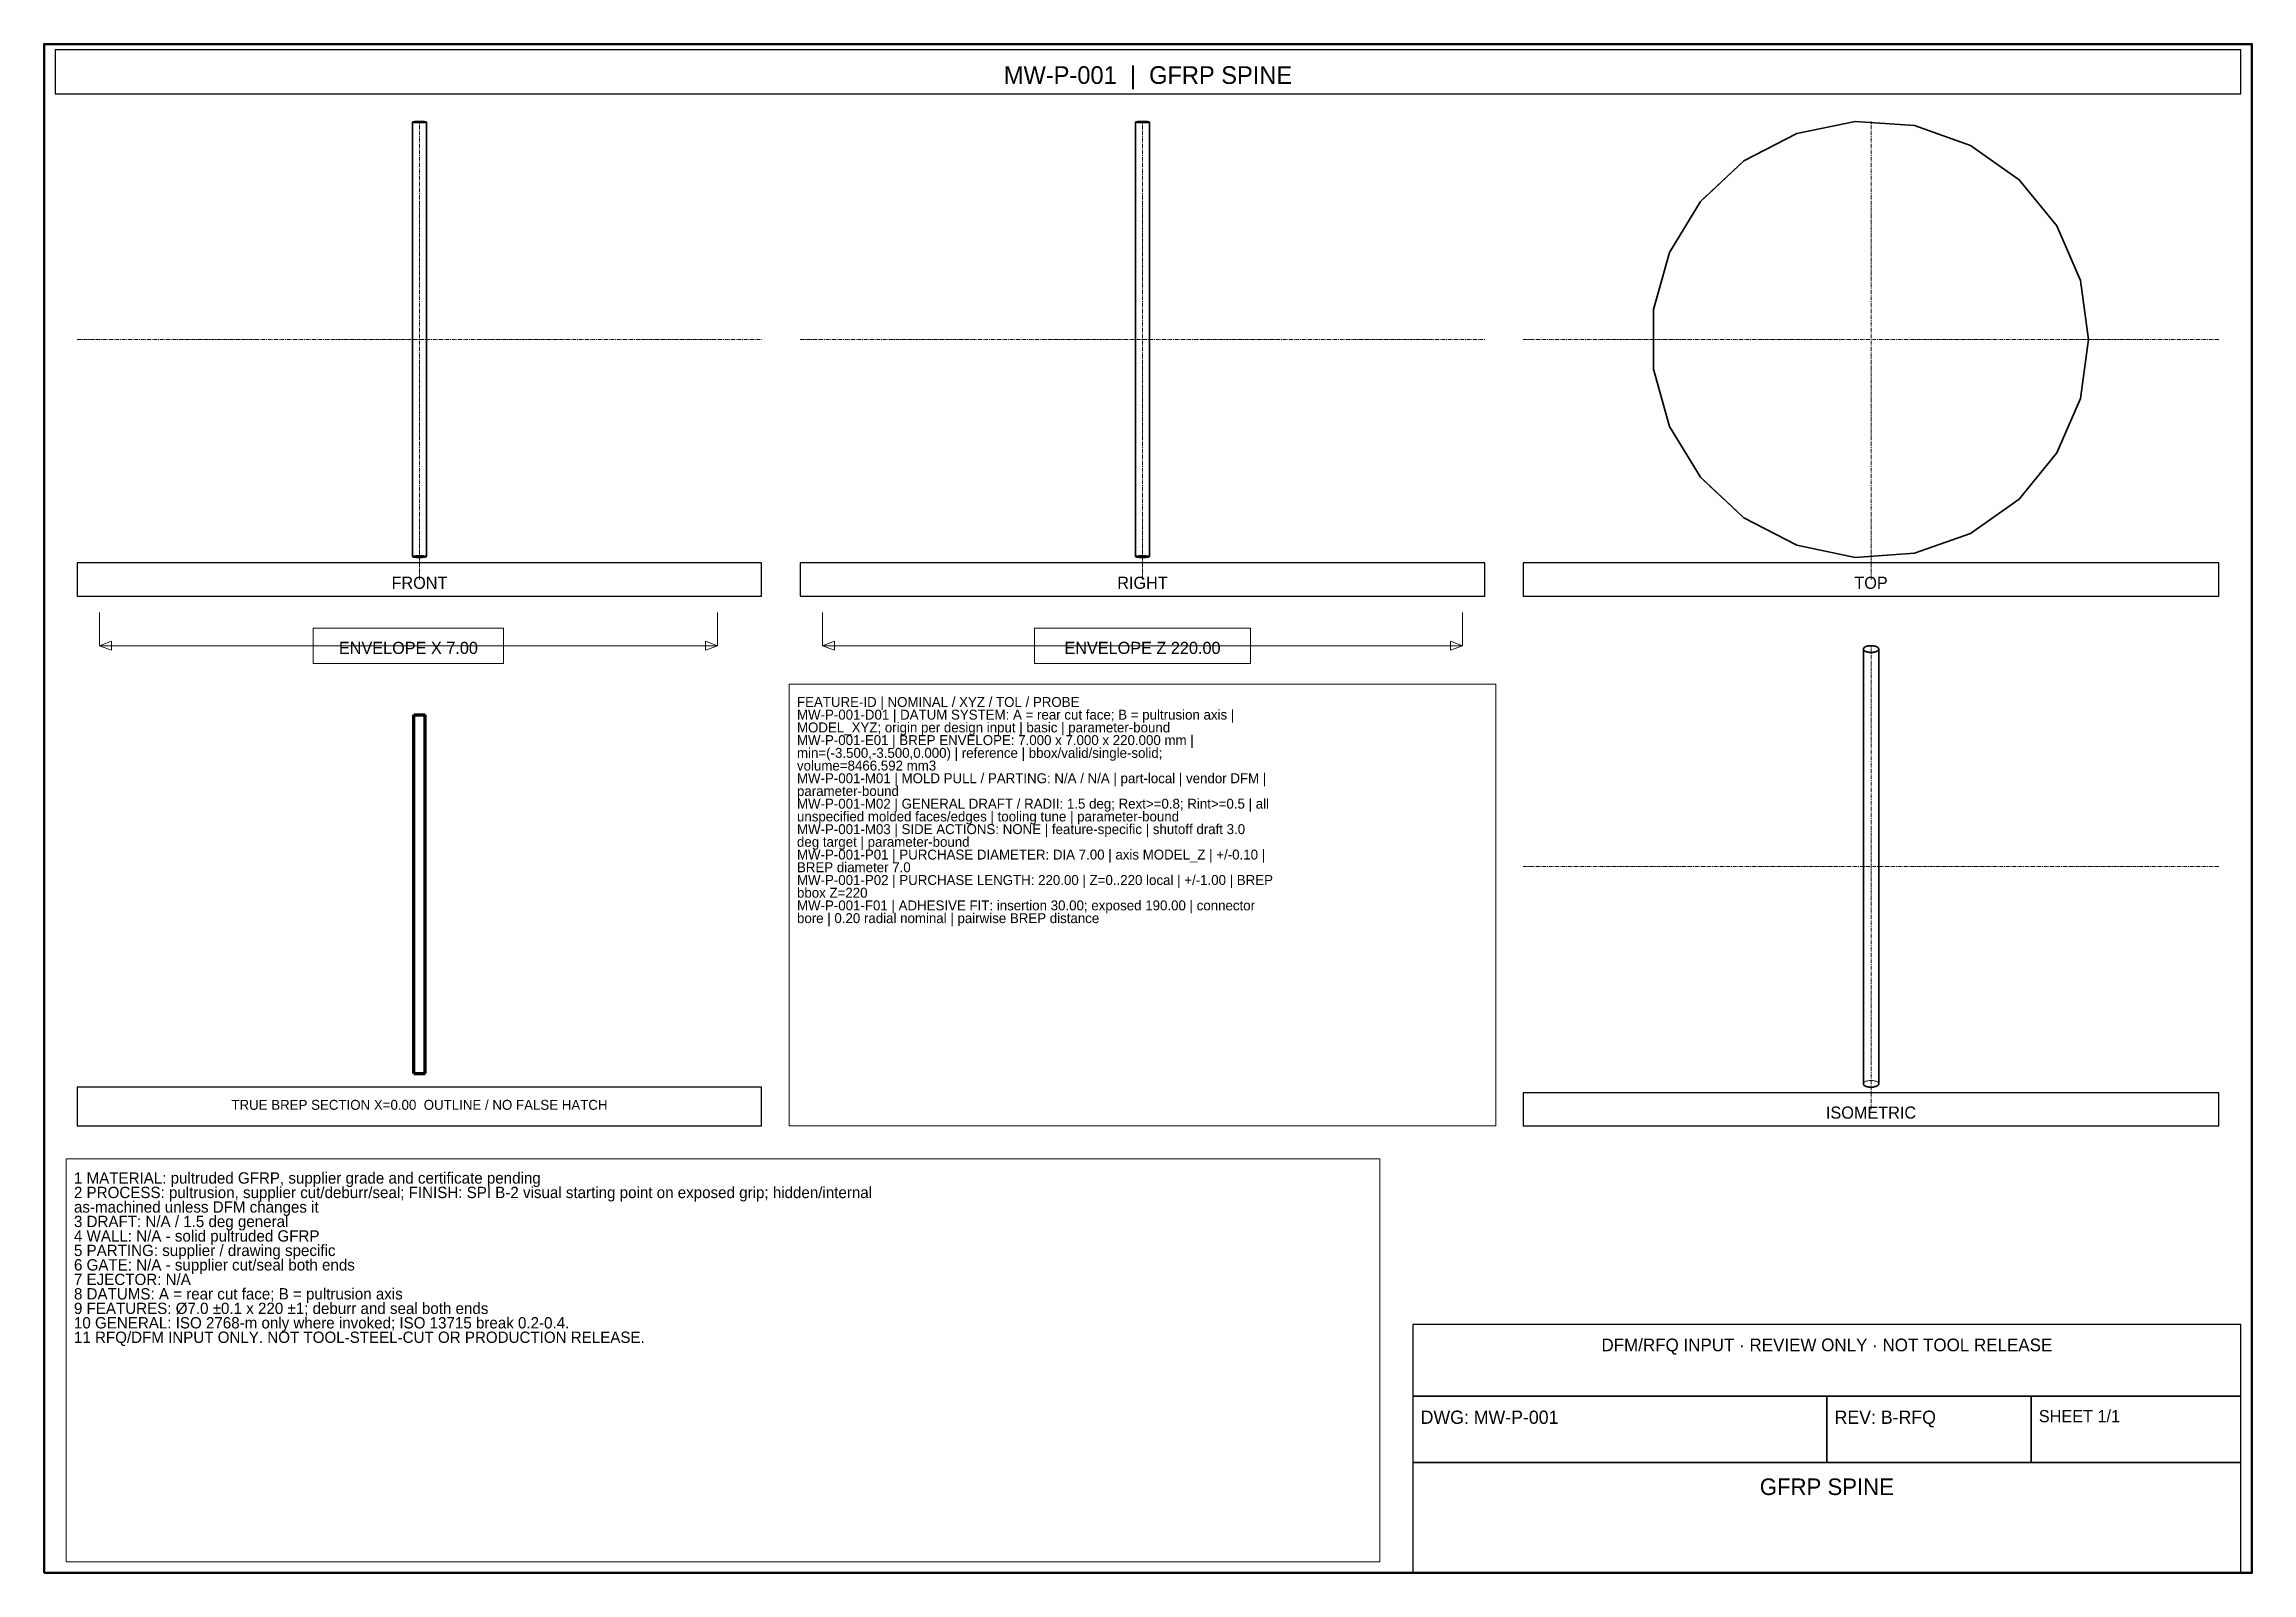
# Model space of a CAD drawing. Header units: millimetres. Extents: x 10 to 410, y 10 to 287.
import ezdxf
from ezdxf.enums import TextEntityAlignment as Align

# ---------------------------------------------------------------- set-up
doc = ezdxf.new("R2010")
doc.units = ezdxf.units.MM
doc.linetypes.add('CENTER', pattern=[1.15, 0.7, -0.15, 0.15, -0.15])
doc.linetypes.add('DASHED', pattern=[0.75, 0.5, -0.25])
for name, color, linetype, lineweight in [('BORDER', 7, 'CONTINUOUS', 50), ('CENTER', 4, 'CENTER', 13), ('DIMENSION', 2, 'CONTINUOUS', 18), ('HIDDEN', 8, 'DASHED', 18), ('NOTES', 7, 'CONTINUOUS', 18), ('SECTION', 1, 'CONTINUOUS', 70), ('TITLE_BLOCK', 7, 'CONTINUOUS', 25), ('VISIBLE', 7, 'CONTINUOUS', 35)]:
    doc.layers.add(name, color=color, linetype=linetype, lineweight=lineweight)

msp = doc.modelspace()

# ---------------------------------------------------------------- linework, layer by layer
at = {"layer": 'BORDER'}
msp.add_lwpolyline([(10, 10), (410, 10), (410, 287), (10, 287)], close=True, dxfattribs=at)
at = {"layer": 'CENTER'}
for p, q in [((78, 190), (78, 273)), ((209, 190), (209, 273)), ((341, 190), (341, 273)), ((16, 233.5), (140, 233.5)), ((147, 233.5), (271, 233.5)), ((278, 233.5), (404, 233.5)), ((341, 94), (341, 178)), ((278, 138), (404, 138))]:
    msp.add_line(p, q, dxfattribs=at)
at = {"layer": 'DIMENSION'}
for p, q in [((20, 184), (20, 178)), ((132, 184), (132, 178)), ((151, 184), (151, 178)), ((267, 184), (267, 178)), ((20, 178), (132, 178)), ((151, 178), (267, 178))]:
    msp.add_line(p, q, dxfattribs=at)
for points in [[(58.75, 174.8), (93.25, 174.8), (93.25, 181.2), (58.75, 181.2)], [(189.45, 174.8), (228.55, 174.8), (228.55, 181.2), (189.45, 181.2)], [(20, 178), (22.2, 178.8), (22.2, 177.2)], [(132, 178), (129.8, 177.2), (129.8, 178.8)], [(151, 178), (153.2, 178.8), (153.2, 177.2)], [(267, 178), (264.8, 177.2), (264.8, 178.8)]]:
    msp.add_lwpolyline(points, close=True, dxfattribs=at)
at = {"layer": 'HIDDEN'}
for points in [[(79.26, 272.86), (79.17, 272.81), (79.06, 272.79), (78.95, 272.77), (78.84, 272.76), (78.72, 272.75), (78.61, 272.74), (78.5, 272.74), (78.39, 272.73), (78.28, 272.73), (78.17, 272.73), (78.06, 272.72), (77.94, 272.72), (77.83, 272.73), (77.72, 272.73), (77.61, 272.73), (77.5, 272.74), (77.39, 272.74), (77.28, 272.75), (77.16, 272.76), (77.05, 272.77), (76.94, 272.79), (76.83, 272.81), (76.74, 272.86)], [(210.26, 272.86), (210.17, 272.81), (210.06, 272.79), (209.95, 272.77), (209.84, 272.76), (209.72, 272.75), (209.61, 272.74), (209.5, 272.74), (209.39, 272.73), (209.28, 272.73), (209.17, 272.73), (209.06, 272.72), (208.94, 272.72), (208.83, 272.73), (208.72, 272.73), (208.61, 272.73), (208.5, 272.74), (208.39, 272.74), (208.28, 272.75), (208.16, 272.76), (208.05, 272.77), (207.94, 272.79), (207.83, 272.81), (207.74, 272.86)], [(380.41, 233.5), (378.94, 244.18), (374.64, 254.07), (367.84, 262.44), (359.03, 268.65), (348.87, 272.26), (338.11, 273), (327.56, 270.81), (317.98, 265.85), (310.1, 258.49), (304.5, 249.27), (301.59, 238.89), (301.59, 228.11), (304.5, 217.73), (310.1, 208.51), (317.98, 201.15), (327.56, 196.19), (338.11, 194), (348.87, 194.74), (359.03, 198.35), (367.84, 204.56), (374.64, 212.93), (378.94, 222.82), (380.41, 233.5)], [(342.39, 98.61), (342.36, 98.75), (342.27, 98.86), (342.16, 98.95), (342.04, 99.02), (341.91, 99.08), (341.77, 99.12), (341.64, 99.16), (341.5, 99.18), (341.35, 99.2), (341.21, 99.22), (341.07, 99.22), (340.93, 99.22), (340.79, 99.22), (340.65, 99.2), (340.5, 99.18), (340.36, 99.16), (340.23, 99.12), (340.09, 99.08), (339.96, 99.02), (339.84, 98.95), (339.73, 98.86), (339.64, 98.75), (339.61, 98.61)]]:
    msp.add_lwpolyline(points, dxfattribs=at)
at = {"layer": 'NOTES'}
for points in [[(145, 91), (273, 91), (273, 171), (145, 171)], [(14, 12), (252, 12), (252, 85), (14, 85)]]:
    msp.add_lwpolyline(points, close=True, dxfattribs=at)
at = {"layer": 'SECTION'}
for points in [[(76.96, 100.5), (76.96, 102.6), (76.96, 104.7), (76.96, 106.79), (76.96, 108.89), (76.96, 110.99), (76.96, 113.08), (76.96, 115.18), (76.96, 117.28), (76.96, 119.37), (76.96, 121.47), (76.96, 123.57), (76.96, 125.66), (76.96, 127.76), (76.96, 129.86), (76.96, 131.95), (76.96, 134.05), (76.96, 136.15), (76.96, 138.24), (76.96, 140.34), (76.96, 142.44), (76.96, 144.53), (76.96, 146.63), (76.96, 148.73), (76.96, 150.82), (76.96, 152.92), (76.96, 155.02), (76.96, 157.11), (76.96, 159.21), (76.96, 161.31), (76.96, 163.4), (76.96, 165.5)], [(76.96, 165.5), (76.96, 165.5), (76.96, 165.5), (76.96, 165.5), (76.96, 165.5), (76.96, 165.5), (76.96, 165.5), (76.96, 165.5), (76.96, 165.5), (76.96, 165.5), (76.96, 165.5), (76.96, 165.5), (76.96, 165.5), (76.96, 165.5), (76.96, 165.5), (76.96, 165.5), (76.96, 165.5), (76.96, 165.5), (76.96, 165.5), (76.96, 165.5), (76.96, 165.5), (76.96, 165.5), (76.96, 165.5), (76.96, 165.5), (76.96, 165.5), (76.96, 165.5), (76.96, 165.5), (76.96, 165.5), (76.96, 165.5), (76.96, 165.5), (76.96, 165.5), (76.96, 165.5)], [(76.96, 165.5), (76.96, 165.5), (76.96, 165.5), (76.96, 165.5), (76.96, 165.5), (76.96, 165.5), (76.96, 165.5), (76.96, 165.5), (76.96, 165.5), (76.96, 165.5), (76.96, 165.5), (76.96, 165.5), (76.96, 165.5), (76.96, 165.5), (76.96, 165.5), (76.96, 165.5), (76.96, 165.5), (76.96, 165.5), (76.96, 165.5), (76.96, 165.5), (76.96, 165.5), (76.96, 165.5), (76.96, 165.5), (76.96, 165.5), (76.96, 165.5), (76.96, 165.5), (76.96, 165.5), (76.96, 165.5), (76.96, 165.5), (76.96, 165.5), (76.96, 165.5), (76.96, 165.5)], [(76.96, 165.5), (77.03, 165.5), (77.09, 165.5), (77.16, 165.5), (77.23, 165.5), (77.3, 165.5), (77.36, 165.5), (77.43, 165.5), (77.5, 165.5), (77.56, 165.5), (77.63, 165.5), (77.7, 165.5), (77.77, 165.5), (77.83, 165.5), (77.9, 165.5), (77.97, 165.5), (78.03, 165.5), (78.1, 165.5), (78.17, 165.5), (78.23, 165.5), (78.3, 165.5), (78.37, 165.5), (78.44, 165.5), (78.5, 165.5), (78.57, 165.5), (78.64, 165.5), (78.7, 165.5), (78.77, 165.5), (78.84, 165.5), (78.91, 165.5), (78.97, 165.5), (79.04, 165.5)], [(76.96, 100.5), (76.96, 102.6), (76.96, 104.69), (76.96, 106.79), (76.96, 108.89), (76.96, 110.98), (76.96, 113.08), (76.96, 115.18), (76.96, 117.27), (76.96, 119.37), (76.96, 121.47), (76.96, 123.56), (76.96, 125.66), (76.96, 127.76), (76.96, 129.85), (76.96, 131.95), (76.96, 134.05), (76.96, 136.15), (76.96, 138.24), (76.96, 140.34), (76.96, 142.44), (76.96, 144.53), (76.96, 146.63), (76.96, 148.73), (76.96, 150.82), (76.96, 152.92), (76.96, 155.02), (76.96, 157.11), (76.96, 159.21), (76.96, 161.31), (76.96, 163.4), (76.96, 165.5)], [(79.04, 100.5), (79.04, 102.6), (79.04, 104.7), (79.04, 106.79), (79.04, 108.89), (79.04, 110.99), (79.04, 113.08), (79.04, 115.18), (79.04, 117.28), (79.04, 119.37), (79.04, 121.47), (79.04, 123.57), (79.04, 125.66), (79.04, 127.76), (79.04, 129.86), (79.04, 131.95), (79.04, 134.05), (79.04, 136.15), (79.04, 138.24), (79.04, 140.34), (79.04, 142.44), (79.04, 144.53), (79.04, 146.63), (79.04, 148.73), (79.04, 150.82), (79.04, 152.92), (79.04, 155.02), (79.04, 157.11), (79.04, 159.21), (79.04, 161.31), (79.04, 163.4), (79.04, 165.5)], [(79.04, 165.5), (79.04, 165.5), (79.04, 165.5), (79.04, 165.5), (79.04, 165.5), (79.04, 165.5), (79.04, 165.5), (79.04, 165.5), (79.04, 165.5), (79.04, 165.5), (79.04, 165.5), (79.04, 165.5), (79.04, 165.5), (79.04, 165.5), (79.04, 165.5), (79.04, 165.5), (79.04, 165.5), (79.04, 165.5), (79.04, 165.5), (79.04, 165.5), (79.04, 165.5), (79.04, 165.5), (79.04, 165.5), (79.04, 165.5), (79.04, 165.5), (79.04, 165.5), (79.04, 165.5), (79.04, 165.5), (79.04, 165.5), (79.04, 165.5), (79.04, 165.5), (79.04, 165.5)], [(79.04, 165.5), (79.04, 165.5), (79.04, 165.5), (79.04, 165.5), (79.04, 165.5), (79.04, 165.5), (79.04, 165.5), (79.04, 165.5), (79.04, 165.5), (79.04, 165.5), (79.04, 165.5), (79.04, 165.5), (79.04, 165.5), (79.04, 165.5), (79.04, 165.5), (79.04, 165.5), (79.04, 165.5), (79.04, 165.5), (79.04, 165.5), (79.04, 165.5), (79.04, 165.5), (79.04, 165.5), (79.04, 165.5), (79.04, 165.5), (79.04, 165.5), (79.04, 165.5), (79.04, 165.5), (79.04, 165.5), (79.04, 165.5), (79.04, 165.5), (79.04, 165.5), (79.04, 165.5)], [(79.04, 100.5), (79.04, 102.6), (79.04, 104.69), (79.04, 106.79), (79.04, 108.89), (79.04, 110.98), (79.04, 113.08), (79.04, 115.18), (79.04, 117.27), (79.04, 119.37), (79.04, 121.47), (79.04, 123.56), (79.04, 125.66), (79.04, 127.76), (79.04, 129.85), (79.04, 131.95), (79.04, 134.05), (79.04, 136.15), (79.04, 138.24), (79.04, 140.34), (79.04, 142.44), (79.04, 144.53), (79.04, 146.63), (79.04, 148.73), (79.04, 150.82), (79.04, 152.92), (79.04, 155.02), (79.04, 157.11), (79.04, 159.21), (79.04, 161.31), (79.04, 163.4), (79.04, 165.5)], [(76.96, 100.5), (76.96, 100.5), (76.96, 100.5), (76.96, 100.5), (76.96, 100.5), (76.96, 100.5), (76.96, 100.5), (76.96, 100.5), (76.96, 100.5), (76.96, 100.5), (76.96, 100.5), (76.96, 100.5), (76.96, 100.5), (76.96, 100.5), (76.96, 100.5), (76.96, 100.5), (76.96, 100.5), (76.96, 100.5), (76.96, 100.5), (76.96, 100.5), (76.96, 100.5), (76.96, 100.5), (76.96, 100.5), (76.96, 100.5), (76.96, 100.5), (76.96, 100.5), (76.96, 100.5), (76.96, 100.5), (76.96, 100.5), (76.96, 100.5), (76.96, 100.5), (76.96, 100.5)], [(76.96, 100.5), (76.96, 100.5), (76.96, 100.5), (76.96, 100.5), (76.96, 100.5), (76.96, 100.5), (76.96, 100.5), (76.96, 100.5), (76.96, 100.5), (76.96, 100.5), (76.96, 100.5), (76.96, 100.5), (76.96, 100.5), (76.96, 100.5), (76.96, 100.5), (76.96, 100.5), (76.96, 100.5), (76.96, 100.5), (76.96, 100.5), (76.96, 100.5), (76.96, 100.5), (76.96, 100.5), (76.96, 100.5), (76.96, 100.5), (76.96, 100.5), (76.96, 100.5), (76.96, 100.5), (76.96, 100.5), (76.96, 100.5), (76.96, 100.5), (76.96, 100.5), (76.96, 100.5)], [(76.96, 100.5), (77.03, 100.5), (77.09, 100.5), (77.16, 100.5), (77.23, 100.5), (77.3, 100.5), (77.36, 100.5), (77.43, 100.5), (77.5, 100.5), (77.56, 100.5), (77.63, 100.5), (77.7, 100.5), (77.77, 100.5), (77.83, 100.5), (77.9, 100.5), (77.97, 100.5), (78.03, 100.5), (78.1, 100.5), (78.17, 100.5), (78.23, 100.5), (78.3, 100.5), (78.37, 100.5), (78.44, 100.5), (78.5, 100.5), (78.57, 100.5), (78.64, 100.5), (78.7, 100.5), (78.77, 100.5), (78.84, 100.5), (78.91, 100.5), (78.97, 100.5), (79.04, 100.5)], [(76.96, 100.5), (77.03, 100.5), (77.09, 100.5), (77.16, 100.5), (77.23, 100.5), (77.3, 100.5), (77.36, 100.5), (77.43, 100.5), (77.5, 100.5), (77.56, 100.5), (77.63, 100.5), (77.7, 100.5), (77.77, 100.5), (77.83, 100.5), (77.9, 100.5), (77.97, 100.5), (78.03, 100.5), (78.1, 100.5), (78.17, 100.5), (78.23, 100.5), (78.3, 100.5), (78.37, 100.5), (78.44, 100.5), (78.5, 100.5), (78.57, 100.5), (78.64, 100.5), (78.7, 100.5), (78.77, 100.5), (78.84, 100.5), (78.91, 100.5), (78.97, 100.5), (79.04, 100.5)], [(79.04, 100.5), (79.04, 100.5), (79.04, 100.5), (79.04, 100.5), (79.04, 100.5), (79.04, 100.5), (79.04, 100.5), (79.04, 100.5), (79.04, 100.5), (79.04, 100.5), (79.04, 100.5), (79.04, 100.5), (79.04, 100.5), (79.04, 100.5), (79.04, 100.5), (79.04, 100.5), (79.04, 100.5), (79.04, 100.5), (79.04, 100.5), (79.04, 100.5), (79.04, 100.5), (79.04, 100.5), (79.04, 100.5), (79.04, 100.5), (79.04, 100.5), (79.04, 100.5), (79.04, 100.5), (79.04, 100.5), (79.04, 100.5), (79.04, 100.5), (79.04, 100.5), (79.04, 100.5)], [(79.04, 100.5), (79.04, 100.5), (79.04, 100.5), (79.04, 100.5), (79.04, 100.5), (79.04, 100.5), (79.04, 100.5), (79.04, 100.5), (79.04, 100.5), (79.04, 100.5), (79.04, 100.5), (79.04, 100.5), (79.04, 100.5), (79.04, 100.5), (79.04, 100.5), (79.04, 100.5), (79.04, 100.5), (79.04, 100.5), (79.04, 100.5), (79.04, 100.5), (79.04, 100.5), (79.04, 100.5), (79.04, 100.5), (79.04, 100.5), (79.04, 100.5), (79.04, 100.5), (79.04, 100.5), (79.04, 100.5), (79.04, 100.5), (79.04, 100.5), (79.04, 100.5), (79.04, 100.5)]]:
    msp.add_lwpolyline(points, dxfattribs=at)
at = {"layer": 'TITLE_BLOCK'}
for points in [[(12, 278), (408, 278), (408, 286), (12, 286)], [(16, 187), (140, 187), (140, 193), (16, 193)], [(147, 187), (271, 187), (271, 193), (147, 193)], [(278, 187), (404, 187), (404, 193), (278, 193)], [(16, 91), (140, 91), (140, 98), (16, 98)], [(278, 91), (404, 91), (404, 97), (278, 97)], [(258, 42), (408, 42), (408, 55), (258, 55)], [(258, 30), (333, 30), (333, 42), (258, 42)], [(333, 30), (370, 30), (370, 42), (333, 42)], [(370, 30), (408, 30), (408, 42), (370, 42)], [(258, 10), (408, 10), (408, 30), (258, 30)]]:
    msp.add_lwpolyline(points, close=True, dxfattribs=at)
at = {"layer": 'VISIBLE'}
for points in [[(76.74, 272.86), (76.83, 272.91), (76.94, 272.94), (77.05, 272.95), (77.16, 272.97), (77.28, 272.98), (77.39, 272.98), (77.5, 272.99), (77.61, 272.99), (77.72, 273), (77.83, 273), (77.94, 273), (78.06, 273), (78.17, 273), (78.28, 273), (78.39, 272.99), (78.5, 272.99), (78.61, 272.98), (78.72, 272.98), (78.84, 272.97), (78.95, 272.95), (79.06, 272.94), (79.17, 272.91), (79.26, 272.86)], [(76.74, 194.14), (76.74, 197.56), (76.74, 200.98), (76.74, 204.41), (76.74, 207.83), (76.74, 211.25), (76.74, 214.67), (76.74, 218.1), (76.74, 221.52), (76.74, 224.94), (76.74, 228.37), (76.74, 231.79), (76.74, 235.21), (76.74, 238.63), (76.74, 242.06), (76.74, 245.48), (76.74, 248.9), (76.74, 252.33), (76.74, 255.75), (76.74, 259.17), (76.74, 262.59), (76.74, 266.02), (76.74, 269.44), (76.74, 272.86)], [(79.26, 194.14), (79.26, 197.56), (79.26, 200.98), (79.26, 204.41), (79.26, 207.83), (79.26, 211.25), (79.26, 214.67), (79.26, 218.1), (79.26, 221.52), (79.26, 224.94), (79.26, 228.37), (79.26, 231.79), (79.26, 235.21), (79.26, 238.63), (79.26, 242.06), (79.26, 245.48), (79.26, 248.9), (79.26, 252.33), (79.26, 255.75), (79.26, 259.17), (79.26, 262.59), (79.26, 266.02), (79.26, 269.44), (79.26, 272.86)], [(207.74, 272.86), (207.78, 272.9), (207.83, 272.91), (207.89, 272.93), (207.94, 272.94), (208, 272.95), (208.05, 272.95), (208.11, 272.96), (208.16, 272.97), (208.22, 272.97), (208.28, 272.97), (208.33, 272.98), (208.39, 272.98), (208.44, 272.99), (208.5, 272.99), (208.55, 272.99), (208.61, 272.99), (208.67, 273), (208.72, 273), (208.78, 273), (208.83, 273), (208.89, 273), (208.94, 273), (209, 273)], [(207.74, 194.14), (207.74, 197.56), (207.74, 200.98), (207.74, 204.41), (207.74, 207.83), (207.74, 211.25), (207.74, 214.67), (207.74, 218.1), (207.74, 221.52), (207.74, 224.94), (207.74, 228.37), (207.74, 231.79), (207.74, 235.21), (207.74, 238.63), (207.74, 242.06), (207.74, 245.48), (207.74, 248.9), (207.74, 252.33), (207.74, 255.75), (207.74, 259.17), (207.74, 262.59), (207.74, 266.02), (207.74, 269.44), (207.74, 272.86)], [(209, 273), (209.06, 273), (209.11, 273), (209.17, 273), (209.22, 273), (209.28, 273), (209.33, 273), (209.39, 272.99), (209.45, 272.99), (209.5, 272.99), (209.56, 272.99), (209.61, 272.98), (209.67, 272.98), (209.72, 272.97), (209.78, 272.97), (209.84, 272.97), (209.89, 272.96), (209.95, 272.95), (210, 272.95), (210.06, 272.94), (210.11, 272.93), (210.17, 272.91), (210.22, 272.9), (210.26, 272.86)], [(210.26, 194.14), (210.26, 197.56), (210.26, 200.98), (210.26, 204.41), (210.26, 207.83), (210.26, 211.25), (210.26, 214.67), (210.26, 218.1), (210.26, 221.52), (210.26, 224.94), (210.26, 228.37), (210.26, 231.79), (210.26, 235.21), (210.26, 238.63), (210.26, 242.06), (210.26, 245.48), (210.26, 248.9), (210.26, 252.33), (210.26, 255.75), (210.26, 259.17), (210.26, 262.59), (210.26, 266.02), (210.26, 269.44), (210.26, 272.86)], [(380.41, 233.5), (378.94, 244.18), (374.64, 254.07), (367.84, 262.44), (359.03, 268.65), (348.87, 272.26), (338.11, 273), (327.56, 270.81), (317.98, 265.85), (310.1, 258.49), (304.5, 249.27), (301.59, 238.89), (301.59, 228.11), (304.5, 217.73), (310.1, 208.51), (317.98, 201.15), (327.56, 196.19), (338.11, 194), (348.87, 194.74), (359.03, 198.35), (367.84, 204.56), (374.64, 212.93), (378.94, 222.82), (380.41, 233.5)], [(76.74, 194.14), (76.83, 194.19), (76.94, 194.21), (77.05, 194.23), (77.16, 194.24), (77.28, 194.25), (77.39, 194.26), (77.5, 194.26), (77.61, 194.27), (77.72, 194.27), (77.83, 194.27), (77.94, 194.28), (78.06, 194.28), (78.17, 194.27), (78.28, 194.27), (78.39, 194.27), (78.5, 194.26), (78.61, 194.26), (78.72, 194.25), (78.84, 194.24), (78.95, 194.23), (79.06, 194.21), (79.17, 194.19), (79.26, 194.14)], [(79.26, 194.14), (79.17, 194.09), (79.06, 194.06), (78.95, 194.05), (78.84, 194.03), (78.72, 194.02), (78.61, 194.02), (78.5, 194.01), (78.39, 194.01), (78.28, 194), (78.17, 194), (78.06, 194), (77.94, 194), (77.83, 194), (77.72, 194), (77.61, 194.01), (77.5, 194.01), (77.39, 194.02), (77.28, 194.02), (77.16, 194.03), (77.05, 194.05), (76.94, 194.06), (76.83, 194.09), (76.74, 194.14)], [(207.74, 194.14), (207.78, 194.17), (207.83, 194.19), (207.89, 194.2), (207.94, 194.21), (208, 194.22), (208.05, 194.23), (208.11, 194.23), (208.16, 194.24), (208.22, 194.25), (208.28, 194.25), (208.33, 194.25), (208.39, 194.26), (208.44, 194.26), (208.5, 194.26), (208.55, 194.27), (208.61, 194.27), (208.67, 194.27), (208.72, 194.27), (208.78, 194.27), (208.83, 194.27), (208.89, 194.27), (208.94, 194.28), (209, 194.28)], [(210.26, 194.14), (210.17, 194.09), (210.06, 194.06), (209.95, 194.05), (209.84, 194.03), (209.72, 194.02), (209.61, 194.02), (209.5, 194.01), (209.39, 194.01), (209.28, 194), (209.17, 194), (209.06, 194), (208.94, 194), (208.83, 194), (208.72, 194), (208.61, 194.01), (208.5, 194.01), (208.39, 194.02), (208.28, 194.02), (208.16, 194.03), (208.05, 194.05), (207.94, 194.06), (207.83, 194.09), (207.74, 194.14)], [(209, 194.28), (209.06, 194.28), (209.11, 194.27), (209.17, 194.27), (209.22, 194.27), (209.28, 194.27), (209.33, 194.27), (209.39, 194.27), (209.45, 194.27), (209.5, 194.26), (209.56, 194.26), (209.61, 194.26), (209.67, 194.25), (209.72, 194.25), (209.78, 194.25), (209.84, 194.24), (209.89, 194.23), (209.95, 194.23), (210, 194.22), (210.06, 194.21), (210.11, 194.2), (210.17, 194.19), (210.22, 194.17), (210.26, 194.14)], [(342.39, 177.39), (342.36, 177.53), (342.27, 177.64), (342.16, 177.73), (342.04, 177.8), (341.91, 177.85), (341.77, 177.9), (341.64, 177.93), (341.5, 177.96), (341.35, 177.98), (341.21, 177.99), (341.07, 178), (340.93, 178), (340.79, 177.99), (340.65, 177.98), (340.5, 177.96), (340.36, 177.93), (340.23, 177.9), (340.09, 177.85), (339.96, 177.8), (339.84, 177.73), (339.73, 177.64), (339.64, 177.53), (339.61, 177.39)], [(339.61, 177.39), (339.63, 177.28), (339.69, 177.18), (339.77, 177.1), (339.87, 177.03), (339.97, 176.98), (340.07, 176.93), (340.18, 176.89), (340.29, 176.86), (340.4, 176.84), (340.52, 176.82), (340.63, 176.8), (340.74, 176.79), (340.86, 176.78), (340.97, 176.78), (341.09, 176.78), (341.2, 176.78), (341.32, 176.79), (341.43, 176.81), (341.55, 176.83), (341.66, 176.85), (341.77, 176.88), (341.88, 176.91), (341.99, 176.96)], [(339.61, 98.61), (339.61, 102.04), (339.61, 105.46), (339.61, 108.89), (339.61, 112.31), (339.61, 115.74), (339.61, 119.16), (339.61, 122.59), (339.61, 126.01), (339.61, 129.44), (339.61, 132.86), (339.61, 136.29), (339.61, 139.71), (339.61, 143.14), (339.61, 146.56), (339.61, 149.99), (339.61, 153.41), (339.61, 156.84), (339.61, 160.26), (339.61, 163.69), (339.61, 167.11), (339.61, 170.54), (339.61, 173.96), (339.61, 177.39)], [(341.99, 176.96), (342.01, 176.97), (342.04, 176.98), (342.06, 176.99), (342.08, 177), (342.11, 177.02), (342.13, 177.03), (342.15, 177.05), (342.18, 177.06), (342.2, 177.08), (342.22, 177.09), (342.24, 177.11), (342.26, 177.13), (342.28, 177.15), (342.3, 177.17), (342.32, 177.19), (342.33, 177.21), (342.35, 177.23), (342.36, 177.26), (342.37, 177.28), (342.38, 177.31), (342.39, 177.34), (342.39, 177.36), (342.39, 177.39)], [(342.39, 98.61), (342.39, 102.04), (342.39, 105.46), (342.39, 108.89), (342.39, 112.31), (342.39, 115.74), (342.39, 119.16), (342.39, 122.59), (342.39, 126.01), (342.39, 129.44), (342.39, 132.86), (342.39, 136.29), (342.39, 139.71), (342.39, 143.14), (342.39, 146.56), (342.39, 149.99), (342.39, 153.41), (342.39, 156.84), (342.39, 160.26), (342.39, 163.69), (342.39, 167.11), (342.39, 170.54), (342.39, 173.96), (342.39, 177.39)], [(339.61, 98.61), (339.63, 98.5), (339.69, 98.4), (339.77, 98.32), (339.87, 98.26), (339.97, 98.2), (340.07, 98.15), (340.18, 98.12), (340.29, 98.08), (340.4, 98.06), (340.52, 98.04), (340.63, 98.02), (340.74, 98.01), (340.86, 98), (340.97, 98), (341.09, 98), (341.2, 98.01), (341.32, 98.02), (341.43, 98.03), (341.55, 98.05), (341.66, 98.07), (341.77, 98.1), (341.88, 98.14), (341.99, 98.18)], [(341.99, 98.18), (342.01, 98.19), (342.04, 98.2), (342.06, 98.21), (342.08, 98.23), (342.11, 98.24), (342.13, 98.25), (342.15, 98.27), (342.18, 98.28), (342.2, 98.3), (342.22, 98.32), (342.24, 98.33), (342.26, 98.35), (342.28, 98.37), (342.3, 98.39), (342.32, 98.41), (342.33, 98.43), (342.35, 98.46), (342.36, 98.48), (342.37, 98.51), (342.38, 98.53), (342.39, 98.56), (342.39, 98.58), (342.39, 98.61)]]:
    msp.add_lwpolyline(points, dxfattribs=at)

# ---------------------------------------------------------------- texts
at = {"layer": 'DIMENSION'}
for s, p in [('ENVELOPE X 7.00', (76, 177.6)), ('ENVELOPE Z 220.00', (209, 177.6))]:
    msp.add_text(s, height=2.2, dxfattribs=at).set_placement(p, align=Align.MIDDLE_CENTER)
at = {"layer": 'NOTES'}
for s, height, p in [('FEATURE-ID | NOMINAL / XYZ / TOL / PROBE', 1.8, (146.4, 167.8)), ('MW-P-001-D01 | DATUM SYSTEM: A = rear cut face; B = pultrusion axis |', 1.8, (146.4, 165.5)), ('MODEL_XYZ; origin per design input | basic | parameter-bound', 1.8, (146.4, 163.19)), ('MW-P-001-E01 | BREP ENVELOPE: 7.000 x 7.000 x 220.000 mm |', 1.8, (146.4, 160.89)), ('volume=8466.592 mm3', 1.8, (146.4, 156.28)), ('min=(-3.500,-3.500,0.000) | reference | bbox/valid/single-solid;', 1.8, (146.4, 158.58)), ('parameter-bound', 1.8, (146.4, 151.67)), ('MW-P-001-M01 | MOLD PULL / PARTING: N/A / N/A | part-local | vendor DFM |', 1.8, (146.4, 153.98)), ('unspecified molded faces/edges | tooling tune | parameter-bound', 1.8, (146.4, 147.06)), ('MW-P-001-M02 | GENERAL DRAFT / RADII: 1.5 deg; Rext>=0.8; Rint>=0.5 | all', 1.8, (146.4, 149.37)), ('MW-P-001-M03 | SIDE ACTIONS: NONE | feature-specific | shutoff draft 3.0', 1.8, (146.4, 144.76)), ('deg target | parameter-bound', 1.8, (146.4, 142.46)), ('MW-P-001-P01 | PURCHASE DIAMETER: DIA 7.00 | axis MODEL_Z | +/-0.10 |', 1.8, (146.4, 140.15)), ('BREP diameter 7.0', 1.8, (146.4, 137.85)), ('MW-P-001-P02 | PURCHASE LENGTH: 220.00 | Z=0..220 local | +/-1.00 | BREP', 1.8, (146.4, 135.54)), ('bbox Z=220', 1.8, (146.4, 133.24)), ('bore | 0.20 radial nominal | pairwise BREP distance', 1.8, (146.4, 128.63)), ('MW-P-001-F01 | ADHESIVE FIT: insertion 30.00; exposed 190.00 | connector', 1.8, (146.4, 130.94)), ('2 PROCESS: pultrusion, supplier cut/deburr/seal; FINISH: SPI B-2 visual starting point on exposed grip; hidden/internal', 2.05, (15.4, 78.93)), ('1 MATERIAL: pultruded GFRP, supplier grade and certificate pending', 2.05, (15.4, 81.55)), ('as-machined unless DFM changes it', 2.05, (15.4, 76.3)), ('4 WALL: N/A - solid pultruded GFRP', 2.05, (15.4, 71.05)), ('3 DRAFT: N/A / 1.5 deg general', 2.05, (15.4, 73.68)), ('5 PARTING: supplier / drawing specific', 2.05, (15.4, 68.43)), ('6 GATE: N/A - supplier cut/seal both ends', 2.05, (15.4, 65.81)), ('7 EJECTOR: N/A', 2.05, (15.4, 63.18)), ('8 DATUMS: A = rear cut face; B = pultrusion axis', 2.05, (15.4, 60.56)), ('9 FEATURES: Ø7.0 ±0.1 x 220 ±1; deburr and seal both ends', 2.05, (15.4, 57.93)), ('10 GENERAL: ISO 2768-m only where invoked; ISO 13715 break 0.2-0.4.', 2.05, (15.4, 55.31)), ('11 RFQ/DFM INPUT ONLY. NOT TOOL-STEEL-CUT OR PRODUCTION RELEASE.', 2.05, (15.4, 52.69))]:
    msp.add_text(s, height=height, dxfattribs=at).set_placement(p, align=Align.MIDDLE_LEFT)
at = {"layer": 'TITLE_BLOCK'}
for s, height, p in [('MW-P-001  |  GFRP SPINE', 3.2, (210, 281.4)), ('FRONT', 2.2, (78, 189.4)), ('RIGHT', 2.2, (209, 189.4)), ('TOP', 2.2, (341, 189.4)), ('TRUE BREP SECTION X=0.00  OUTLINE / NO FALSE HATCH', 1.8, (78, 94.8)), ('ISOMETRIC', 2.2, (341, 93.4)), ('DFM/RFQ INPUT · REVIEW ONLY · NOT TOOL RELEASE', 2.3, (333, 51.3)), ('GFRP SPINE', 3, (333, 25.6))]:
    msp.add_text(s, height=height, dxfattribs=at).set_placement(p, align=Align.MIDDLE_CENTER)
for s, height, p in [('DWG: MW-P-001', 2.4, (259.4, 38.2)), ('REV: B-RFQ', 2.4, (334.4, 38.2)), ('SHEET 1/1', 2.2, (371.4, 38.4))]:
    msp.add_text(s, height=height, dxfattribs=at).set_placement(p, align=Align.MIDDLE_LEFT)

doc.saveas('drawing.dxf')
